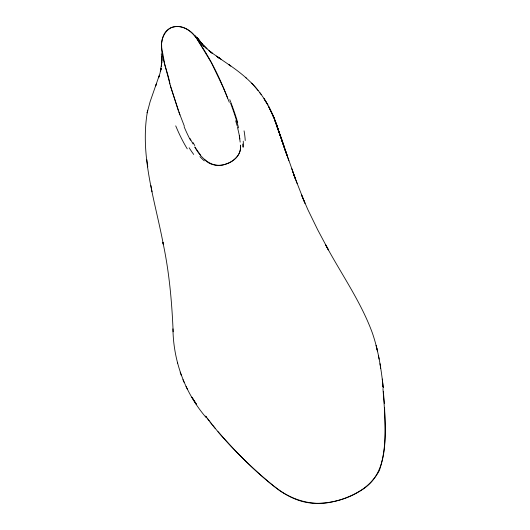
<?xml version="1.0" encoding="UTF-8"?>
<svg xmlns="http://www.w3.org/2000/svg" width="530" height="530" viewBox="0 0 530 530"><rect width="100%" height="100%" fill="white"/><g stroke="black" fill="none" stroke-linecap="round" stroke-linejoin="round"><path stroke-width="0.79" d="M147.711 110.207L147.148 112.83L150.109 101.707L160.073 73.061L161.637 63.143L161.398 66.515L161.769 56.332L161.981 62.898M160.934 69.185L161.107 68.218L160.537 71.133L160.934 69.185L160.742 70.165M147.472 111.34C139.589 156.125 155.111 200.678 163.313 244.323L162.869 242.283C169.242 271.724 171.879 301.755 173.144 331.793M158.616 77.817L159.391 75.585L158.94 76.87M156.065 84.946L156.615 83.488L155.688 85.92M316.569 503.367C340.71 503.162 367.555 492.695 379.381 470.481C388.165 444.332 384.899 415.633 382.951 388.569M221.056 59.261L218.095 57.286L230.841 66.005L228.622 64.455C239.461 71.861 249.895 80.123 258.064 90.491M197.856 38.75L204.182 46.733L196.955 37.584L202.4 44.354L198.492 39.75L206.958 48.945L203.739 45.752L210.569 51.92L220.155 58.664M217.254 56.697L219.261 58.068L216.406 56.107M209.767 51.291L212.225 53.219L208.972 50.655L211.39 52.576L209.767 51.291L210.556 51.92M245.41 77.281L246.258 78.016M204.772 159.735C215.988 172.084 242.323 162.438 240.481 145.147M251.611 83.13C264.583 96.314 273.367 113.089 278.568 130.738L274.626 119.409L268.756 106.735L273.964 117.66L272.784 115.056L277.197 126.412L276.236 123.556L280.357 135.952L275.01 120.833L282.145 141.106L276.859 126.094L281.264 137.979L285.2 150.441L280.012 134.845L283.941 146.227M195.113 35.636L200.082 41.38M196.511 37.166L202.798 44.931L199.174 40.359M200.578 155.171L194.802 146.956C200.651 158.185 212.894 169.686 226.37 163.856A8.407 3.359 -20.5 0 0 227.158 163.565C234.624 160.868 241.912 153.799 240.375 145.227M218.015 431.698C236.751 453.15 256.971 473.595 279.774 490.727C294.587 500.625 313.502 506.024 331.19 502.102A62.268 43.917 -20.9 0 0 337.524 500.605L339.319 500.095A61.977 43.712 -20.9 0 0 351.556 495.451L353.238 494.636A62.282 43.924 -20.9 0 0 358.969 491.555C389.431 475.503 385.31 436.952 384.608 407.941M215.233 428.379L212.517 425.047C226.138 442.02 241.508 457.522 257.52 472.23C271.844 484.791 286.876 498.684 306.247 502.354A57.571 42.652 -22.3 0 0 316.562 503.387M259.74 92.637L261.27 94.592M206.395 417.865C185.063 393.214 173.376 361.361 172.946 328.852M207.72 418.885L209.436 421.131L207.27 418.322M196.04 37.762C191.257 30.23 182.108 24.711 173.038 27.003A11.11 8.997 -20.8 0 0 169.911 28.249C152.15 41.585 167.42 66.813 169.918 84.005M197.008 39.008L211.364 62.653L223.382 87.761M193.006 143.922L190.065 138.529M186.01 386.476L187.421 389.258M182.923 379.599L184.069 382.276M224.018 89.252C217.267 72.57 208.794 56.604 198.757 41.665C193.748 32.588 183.234 23.771 172.29 27.322A8.679 7.022 -20.8 0 0 171.448 27.626C167.811 29.031 164.744 31.926 163.478 35.669A33.297 26.593 -22.2 0 0 162.24 39.319L161.584 43.407L161.696 47.634L164.843 64.865L170.792 87.238L178.305 110.545M223.441 87.768L229.318 102.336M225.27 92.227L224.077 89.265M184.321 126.094L178.868 111.909M225.316 92.24L227.655 98.07M295.515 179.219L293.911 175.125L304.962 203.281L301.49 194.808L307.817 209.535L317.709 229.841L328.395 249.882L325.606 244.8C341.287 274.063 360.844 301.57 372.338 332.913C378.453 350.648 381.262 369.317 383.269 387.907L382.269 379.056M297.178 183.552L292.54 170.978L294.846 177.272M179.895 114.924L170.382 85.615M288.823 160.795L285.504 150.798L295.601 179.392M291.725 168.56L292.494 170.746M180.173 372.159L181.227 375.22M282.927 142.822L287.015 155.648L281.609 139.662L287.459 156.436M235.678 120.774L237.069 125.603M237.38 126.796L239.156 134.6L240.163 142.146M376.664 347.693L376.134 345.5L377.453 350.933L376.923 348.727M177.391 362.394L177.557 363.09M378.393 355.411L379.129 359.108M150.917 185.5L152.037 191.82M239.355 135.72L239.852 138.953M382.382 384.72L382.64 386.35M379.997 363.679L380.706 368.257M147.771 166.943L146.79 159.464M383.322 391.312L384.422 403.708M161.266 53.815L161.809 60.619L161.624 57.869L161.769 60.076M190.482 140.258A187.845 69.768 89.6 0 1 184.109 126.736M193.715 154.435A170.19 60.334 88.1 0 1 189.157 147.777M204.282 160.868A179.312 86.827 -72.6 0 1 199.916 156.589M243.23 141.179A216.266 83.462 42.4 0 1 243.442 147.201M244.065 130.85A168.401 58.353 47.8 0 1 245.218 140.549M229.762 99.64A223.031 63.587 53.6 0 1 237.698 122.529M230.656 103.383A211.053 59.148 54.1 0 1 238.586 127.909M242.68 143.981A226.814 85.628 44.8 0 1 242.733 146.989M194.821 145.611A168.944 45.196 80.3 0 1 193.046 142.543M187.256 148.864A219.48 86.801 -88.3 0 1 175.728 125.862M212.073 424.49L209.867 421.694L212.053 424.497M206.879 417.766L205.633 416.07L206.852 417.753M196.63 404.615L191.913 397.222L196.63 404.615M266.557 102.76L264.046 98.653L267.915 105.026L266.557 102.76"/></g></svg>
